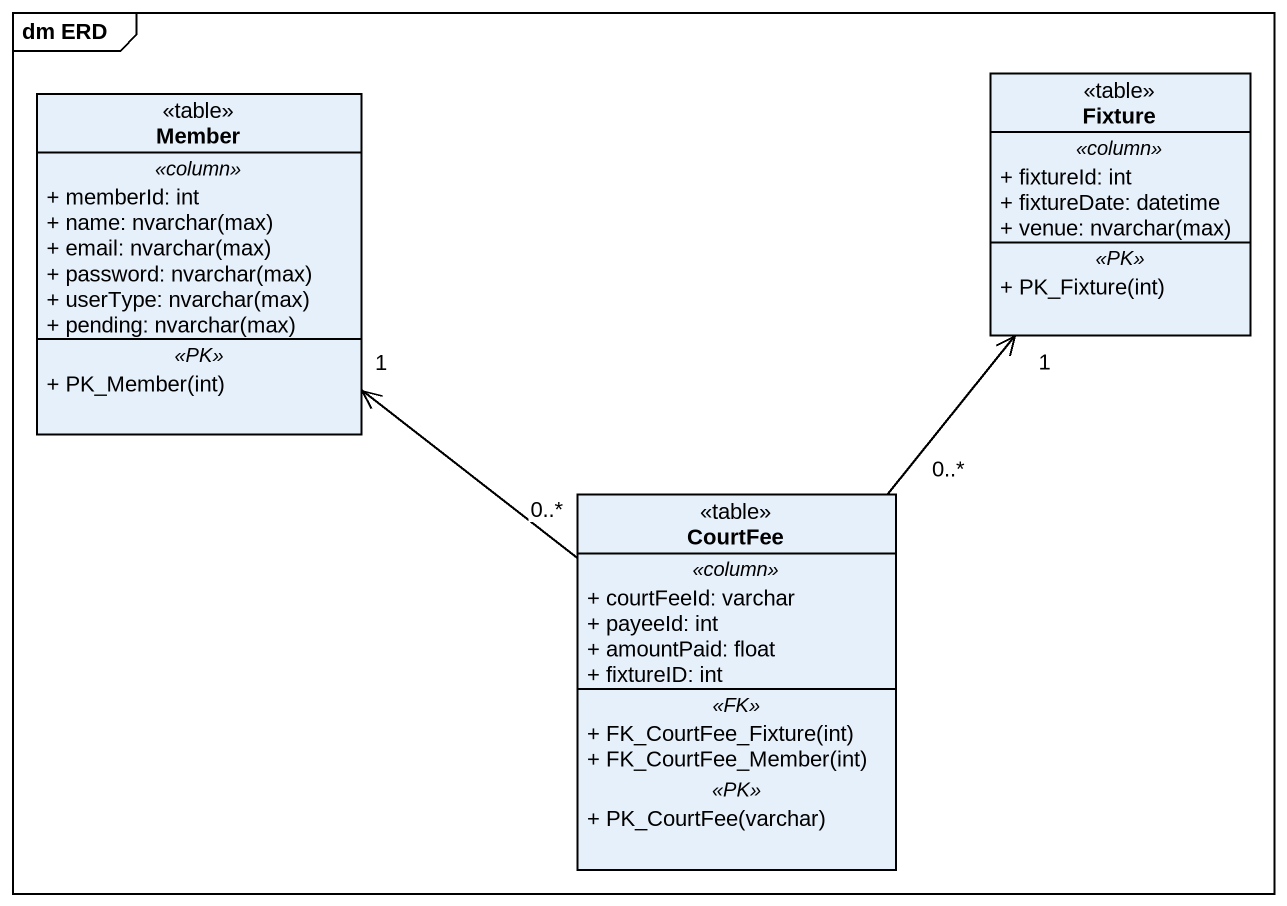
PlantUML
@startuml
mainframe dm ERD
hide circle
hide empty members
skinparam classAttributeIconSize 0
class Member <<table>> {
  .. <<column>> ..
  + memberId: int
  {field} + name: nvarchar(max)
  {field} + email: nvarchar(max)
  {field} + password: nvarchar(max)
  {field} + userType: nvarchar(max)
  {field} + pending: nvarchar(max)
  .. <<PK>> ..
  + PK_Member(int)
}
class Fixture <<table>> {
  .. <<column>> ..
  + fixtureId: int
  + fixtureDate: datetime
  {field} + venue: nvarchar(max)
  .. <<PK>> ..
  + PK_Fixture(int)
}
class CourtFee <<table>> {
  .. <<column>> ..
  + courtFeeId: varchar
  + payeeId: int
  + amountPaid: float
  + fixtureID: int
  .. <<FK>> ..
  + FK_CourtFee_Fixture(int)
  + FK_CourtFee_Member(int)
  .. <<PK>> ..
  + PK_CourtFee(varchar)
}
CourtFee "0..*" -up-> "1" Member
CourtFee "0..*" -up-> "1" Fixture
@enduml
